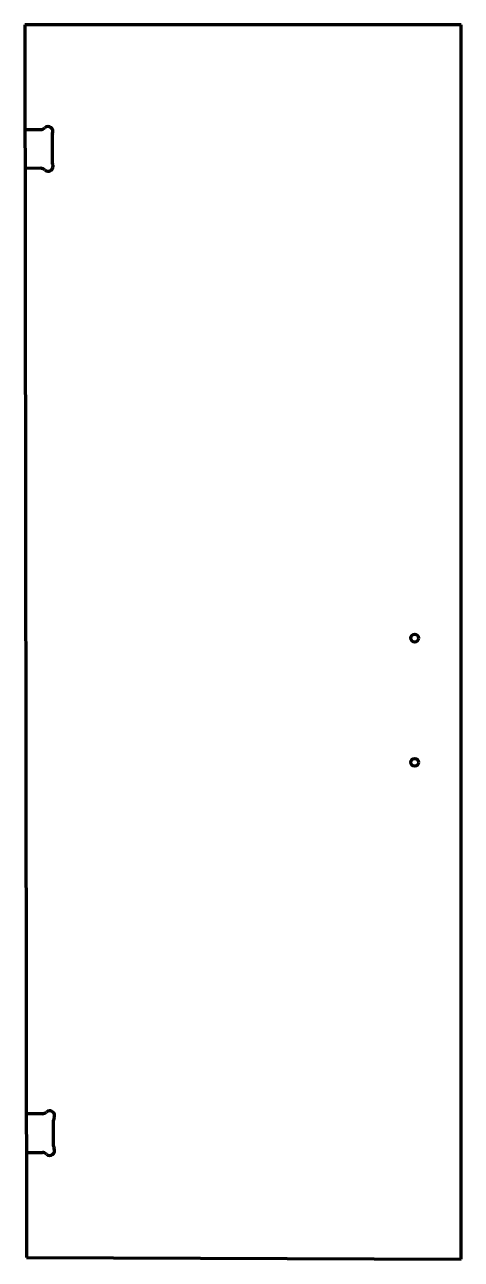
# Model space of a CAD drawing. Header units: inches. Extents: x 0 to 28.1, y 0 to 79.5.
import ezdxf

# ---------------------------------------------------------------- set-up
doc = ezdxf.new("R2010")
doc.units = ezdxf.units.IN
doc.header["$MEASUREMENT"] = 0
doc.layers.add('1', color=7, linetype='Continuous')

msp = doc.modelspace()

# ---------------------------------------------------------------- linework, layer by layer
at = {"color": 7, "lineweight": 90}
for p, q in [((0, 79.5), (0.125, 0.125)), ((28.125, 79.5), (0, 79.5)), ((28.125, 0), (28.125, 79.5)), ((0.125, 0.125), (28.125, 0))]:
    msp.add_line(p, q, dxfattribs=at)
at = {"layer": '1', "color": 7, "lineweight": 90}
for p, q in [((0.011, 72.75), (1.039, 72.752)), ((1.761, 72.341), (1.764, 70.664)), ((1.043, 70.252), (0.015, 70.25)), ((1.139, 9.377), (0.11, 9.375)), ((1.864, 7.289), (1.861, 8.966)), ((0.114, 6.875), (1.143, 6.877))]:
    msp.add_line(p, q, dxfattribs=at)
at = {"layer": '1', "color": 1, "lineweight": 90}
for centre in [(25.125, 40), (25.125, 32)]:
    msp.add_circle(centre, 0.25, dxfattribs=at)
at = {"layer": '1', "color": 7, "lineweight": 90}
for centre, radius, start, end in [((1.038, 73.127), 0.375, 270.09023, 313.43199), ((1.511, 72.627), 0.312, 335.47025, 493.43199), ((2.136, 72.342), 0.375, 155.47025, 180.09023), ((1.043, 69.877), 0.375, 46.74847, 90.09023), ((1.514, 70.377), 0.312, 226.74847, 384.71021), ((2.139, 70.665), 0.375, 180.09023, 204.71021), ((1.611, 9.252), 0.312, 335.47025, 493.43199), ((1.138, 9.752), 0.375, 270.09023, 313.43199), ((2.236, 8.967), 0.375, 155.47025, 180.09023), ((2.239, 7.29), 0.375, 180.09023, 204.71021), ((1.143, 6.502), 0.375, 46.74847, 90.09023), ((1.614, 7.002), 0.312, 226.74847, 384.71021)]:
    msp.add_arc(centre, radius, start, end, dxfattribs=at)

doc.saveas('drawing.dxf')
